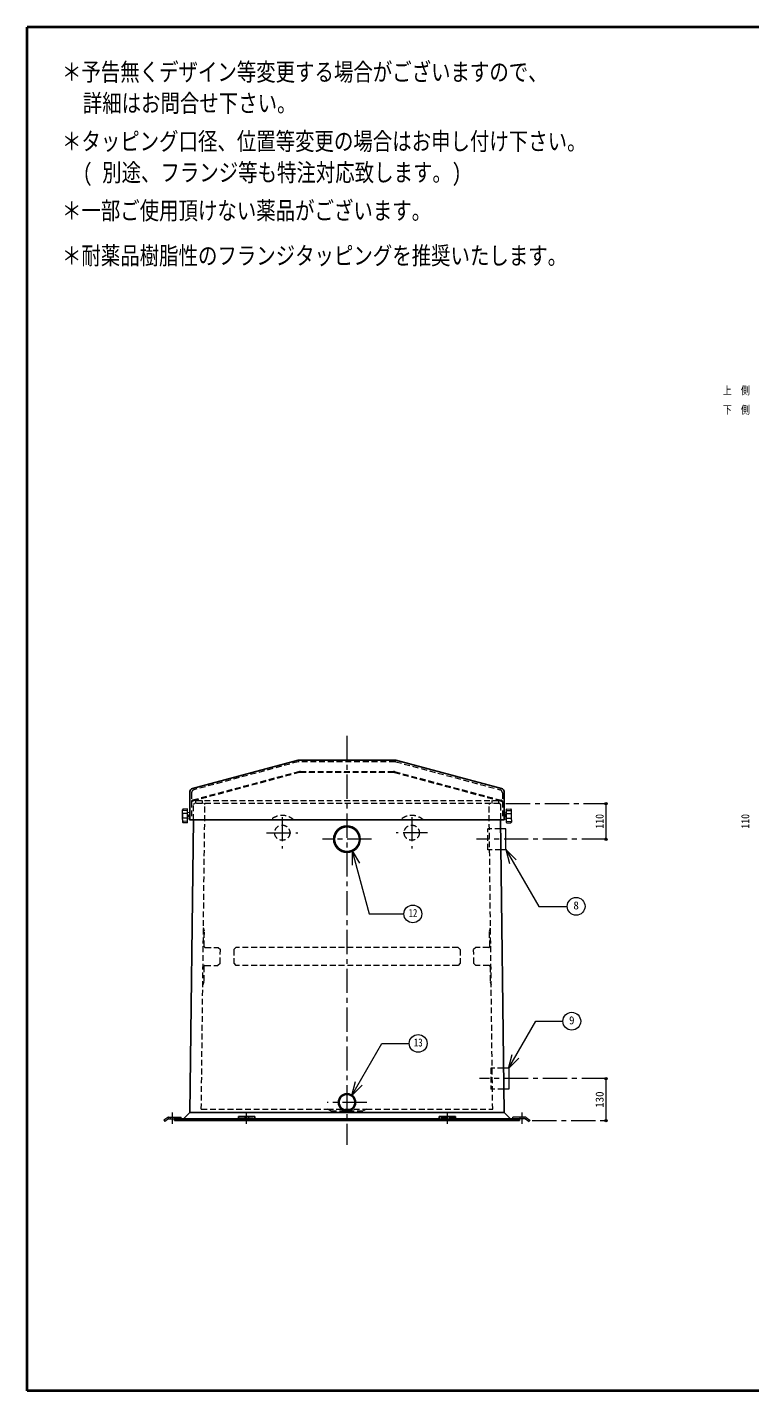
# Model space of a CAD drawing. Units: millimetres at full size, sheet at 1:15; details may follow other scales. Extents: x -3184 to 2891, y -2037 to 2178.
# Drawn here: x -3184 to -953, y -2037 to 2178 of the extents above; entities that cross this region are included whole.
import ezdxf
from ezdxf.enums import TextEntityAlignment as Align

# ---------------------------------------------------------------- set-up
doc = ezdxf.new("R2010")
doc.units = ezdxf.units.MM
doc.header["$LTSCALE"] = 15
doc.header["$PDMODE"] = 32
doc.header["$PDSIZE"] = 7.5
doc.linetypes.add('CHAIN1', pattern=[8, 5, -1, 1, -1])
doc.linetypes.add('DASHED1', pattern=[1.8, 1.2, -0.6])
doc.layers.add('0-0', color=7, linetype='Continuous', lineweight=18)
doc.styles.add('ＭＳ ゴシック', font='')
doc.styles.get('ＭＳ ゴシック').set_extended_font_data('MS Gothic')

msp = doc.modelspace()

# ---------------------------------------------------------------- linework, layer by layer
at = {"layer": '0-0', "color": 1, "lineweight": 40}
for p, q in [((-3184.2, -2037.13), (-3184.2, 2177.87)), ((2890.8, 2177.87), (-3184.2, 2177.87)), ((2890.8, -2037.13), (-3184.2, -2037.13))]:
    msp.add_line(p, q, dxfattribs=at)
at = {"layer": '0-0', "color": 4, "linetype": 'CHAIN1', "lineweight": 9}
for p, q in [((-2196.7, -12.48), (-2196.7, -1277.13)), ((-1705.7, -222.13), (-1396.7, -222.13)), ((-2396.7, -263.63), (-2396.7, -360.63)), ((-1996.7, -263.63), (-1996.7, -360.63)), ((-2445.2, -312.13), (-2348.2, -312.13)), ((-2120.7, -332.13), (-2272.7, -332.13)), ((-1948.2, -312.13), (-2045.2, -312.13)), ((-1396.7, -332.13), (-1796.58, -332.13)), ((-1396.7, -1072.13), (-1787.83, -1072.13)), ((-2736.7, -1176.63), (-2736.7, -1211.63)), ((-2506.7, -1211.63), (-2506.7, -1175.63)), ((-2135.2, -1145.63), (-2258.2, -1145.63)), ((-1886.7, -1211.63), (-1886.7, -1175.63)), ((-1656.7, -1176.63), (-1656.7, -1211.63)), ((-1624.2, -1202.13), (-1396.7, -1202.13))]:
    msp.add_line(p, q, dxfattribs=at)
at = {"layer": '0-0', "linetype": 'DASHED1'}
for p, q in [((-2343.36, -122.83), (-2674.48, -211.78)), ((-2342.96, -125.83), (-2674.48, -214.89)), ((-2347.32, -92.83), (-2669.3, -179.33)), ((-2048.68, -92.48), (-2344.72, -92.48)), ((-2340.76, -122.48), (-2052.64, -122.48)), ((-2053.04, -125.48), (-2340.37, -125.48)), ((-2050.44, -125.83), (-1718.92, -214.89)), ((-2050.05, -122.83), (-1718.92, -211.78)), ((-2046.09, -92.83), (-1724.11, -179.33)), ((-2676.7, -188.99), (-2676.7, -272.48)), ((-1716.7, -188.99), (-1716.7, -272.48)), ((-2671.12, -272.48), (-2670.57, -225.09)), ((-1725.84, -222.13), (-2667.57, -222.13)), ((-2664.2, -212.13), (-2664.2, -222.13)), ((-2664.2, -212.13), (-1729.2, -212.13)), ((-2646.7, -1167.13), (-2635.55, -225.17)), ((-1746.7, -1167.13), (-1757.85, -225.17)), ((-1729.2, -212.13), (-1729.2, -222.13)), ((-1722.84, -225.09), (-1722.28, -272.48)), ((-2539.94, -666.63), (-2546.7, -673.39)), ((-2546.7, -673.39), (-2546.7, -715.87)), ((-1853.46, -666.63), (-2539.94, -666.63)), ((-1846.7, -673.39), (-1853.46, -666.63)), ((-1846.7, -673.39), (-1846.7, -715.87)), ((-2546.7, -715.87), (-2539.94, -722.63)), ((-1846.7, -715.87), (-1853.46, -722.63)), ((-1853.46, -722.63), (-2539.94, -722.63)), ((-2646.7, -1167.13), (-2256.7, -1167.13)), ((-2246.7, -1172.13), (-2256.7, -1167.13)), ((-2246.7, -1172.13), (-2146.7, -1172.13)), ((-2136.7, -1167.13), (-2146.7, -1172.13)), ((-2136.7, -1167.13), (-1746.7, -1167.13)), ((-2531.7, -1194.13), (-2481.7, -1194.13)), ((-2481.7, -1196.63), (-2531.7, -1196.63)), ((-2512.7, -1189.13), (-2512.7, -1194.13)), ((-2500.7, -1189.13), (-2500.7, -1194.13)), ((-1861.7, -1194.13), (-1911.7, -1194.13)), ((-1911.7, -1196.63), (-1861.7, -1196.63)), ((-1892.7, -1189.13), (-1892.7, -1194.13)), ((-1880.7, -1189.13), (-1880.7, -1194.13))]:
    msp.add_line(p, q, dxfattribs=at)
at = {"layer": '0-0', "color": 5, "lineweight": 25}
for p, q in [((-2347.98, -87.83), (-2674.3, -175.49)), ((-2345.38, -87.48), (-2048.02, -87.48)), ((-2045.43, -87.83), (-1719.11, -175.49)), ((-2681.7, -185.15), (-2681.7, -272.48)), ((-1711.7, -185.15), (-1711.7, -272.48)), ((-2681.7, -1177.13), (-2671.12, -272.48)), ((-1711.7, -272.48), (-2681.7, -272.48)), ((-1722.28, -272.48), (-1711.7, -1177.13)), ((-2681.7, -1177.13), (-2701.7, -1196.63)), ((-2681.7, -1177.13), (-1711.7, -1177.13)), ((-1711.7, -1177.13), (-1691.7, -1196.63)), ((-2729.2, -1196.63), (-2729.2, -1202.13)), ((-2531.7, -1196.63), (-2729.2, -1196.63)), ((-1664.2, -1202.13), (-2729.2, -1202.13)), ((-2531.7, -1189.13), (-2531.7, -1202.13)), ((-2531.7, -1189.13), (-2481.7, -1189.13)), ((-2531.7, -1198.02), (-2481.7, -1198.02)), ((-2481.7, -1189.13), (-2481.7, -1202.13)), ((-2481.7, -1196.63), (-1911.7, -1196.63)), ((-1911.7, -1189.13), (-1911.7, -1202.13)), ((-1861.7, -1189.13), (-1911.7, -1189.13)), ((-1861.7, -1198.02), (-1911.7, -1198.02)), ((-1861.7, -1189.13), (-1861.7, -1202.13)), ((-1861.7, -1196.63), (-1664.2, -1196.63)), ((-1664.2, -1196.63), (-1664.2, -1202.13))]:
    msp.add_line(p, q, dxfattribs=at)
at = {"layer": '0-0'}
for p, q in [((-2705.2, -271.22), (-2705.2, -248.75)), ((-2705.19, -248.22), (-2704.8, -240.84)), ((-2689.2, -243.05), (-2703.75, -243.53)), ((-2689.2, -253.13), (-2703.75, -252.64)), ((-2689.72, -238.52), (-2702.87, -238.94)), ((-2689.2, -280.95), (-2689.2, -239.02)), ((-2683.66, -250.45), (-2689.2, -249.98)), ((-2683.2, -247.48), (-2681.7, -247.48)), ((-1710.2, -247.48), (-1711.7, -247.48)), ((-1709.74, -250.45), (-1704.2, -249.98)), ((-1704.2, -280.95), (-1704.2, -239.02)), ((-1704.2, -243.05), (-1689.65, -243.53)), ((-1704.2, -253.13), (-1689.65, -252.64)), ((-1703.69, -238.52), (-1690.54, -238.94)), ((-1688.22, -248.22), (-1688.61, -240.84)), ((-1688.2, -271.22), (-1688.2, -248.75)), ((-2705.19, -271.75), (-2704.8, -279.13)), ((-2689.2, -266.84), (-2703.75, -267.32)), ((-2689.2, -276.92), (-2703.75, -276.43)), ((-2689.72, -281.45), (-2702.87, -281.02)), ((-2683.66, -269.52), (-2689.2, -269.98)), ((-2686.45, -257.64), (-2686.45, -262.33)), ((-2685.83, -256.98), (-2683.2, -256.98)), ((-2685.83, -259.98), (-2683.2, -259.98)), ((-2685.83, -262.98), (-2683.2, -262.98)), ((-1707.58, -256.98), (-1710.2, -256.98)), ((-1707.58, -259.98), (-1710.2, -259.98)), ((-1707.58, -262.98), (-1710.2, -262.98)), ((-1709.74, -269.52), (-1704.2, -269.98)), ((-1706.95, -257.64), (-1706.95, -262.33)), ((-1704.2, -266.84), (-1689.65, -267.32)), ((-1704.2, -276.92), (-1689.65, -276.43)), ((-1703.69, -281.45), (-1690.54, -281.02)), ((-1688.22, -271.75), (-1688.61, -279.13)), ((-2180.67, -367.73), (-2158.17, -406.7)), ((-2180.67, -367.73), (-2180.67, -412.73)), ((-1706.13, -363.79), (-1694.49, -407.26)), ((-1706.13, -363.79), (-1604.57, -539.71)), ((-1706.13, -363.79), (-1674.31, -395.61)), ((-1604.57, -539.71), (-1516.41, -539.71)), ((-1697.82, -1041.29), (-1613.24, -894.8)), ((-1613.24, -894.8), (-1529.82, -894.8)), ((-1697.82, -1041.29), (-1686.17, -997.82)), ((-1697.82, -1041.29), (-1666, -1009.47)), ((-1696.83, -1039.63), (-1713.31, -1039.63)), ((-1696.83, -1039.63), (-1696.83, -1104.63)), ((-2182.05, -1124.69), (-2170.4, -1081.22)), ((-2182.05, -1124.69), (-2150.23, -1092.87)), ((-1696.83, -1104.63), (-1712.55, -1104.63)), ((-2750.49, -1192.52), (-2762, -1200.52)), ((-2762, -1200.52), (-2759.14, -1204.63)), ((-2748.28, -1197.08), (-2759.14, -1204.63)), ((-2747.63, -1191.63), (-2709.2, -1191.63)), ((-2746.85, -1196.63), (-2729.2, -1196.63)), ((-2709.2, -1196.63), (-2709.2, -1191.63)), ((-1684.2, -1196.63), (-1684.2, -1191.63)), ((-1645.77, -1191.63), (-1684.2, -1191.63)), ((-1646.55, -1196.63), (-1664.2, -1196.63)), ((-1645.13, -1197.08), (-1634.26, -1204.63)), ((-1642.92, -1192.52), (-1631.41, -1200.52)), ((-1631.41, -1200.52), (-1634.26, -1204.63))]:
    msp.add_line(p, q, dxfattribs=at)
at = {"layer": '0-0', "color": 4, "linetype": 'DASHED1', "lineweight": 9}
for p, q in [((-2644.2, -212.13), (-2644.2, -222.13)), ((-1749.2, -212.13), (-1749.2, -222.13)), ((-1761.58, -364.63), (-1761.58, -299.63)), ((-1721.97, -299.63), (-1761.58, -299.63)), ((-1721.2, -364.63), (-1761.58, -364.63)), ((-2637.19, -616.63), (-2640.07, -606.63)), ((-2637.74, -663.59), (-2637.19, -616.63)), ((-2634.74, -666.63), (-2594.56, -666.63)), ((-2594.56, -666.63), (-2587.86, -673.41)), ((-2588.36, -715.9), (-2587.86, -673.41)), ((-1798.85, -666.63), (-1805.55, -673.41)), ((-1805.05, -715.9), (-1805.55, -673.41)), ((-1758.66, -666.63), (-1798.85, -666.63)), ((-2588.36, -715.9), (-2595.17, -722.63)), ((-1805.05, -715.9), (-1798.23, -722.63)), ((-2638.48, -725.59), (-2639.03, -772.63)), ((-2635.48, -722.63), (-2595.17, -722.63)), ((-1757.93, -722.63), (-1798.23, -722.63)), ((-1754.93, -725.59), (-1754.37, -772.63)), ((-2639.03, -772.63), (-2642.15, -782.63)), ((-1754.37, -772.63), (-1751.25, -782.63)), ((-1752.83, -1039.63), (-1752.83, -1104.63)), ((-1713.31, -1039.63), (-1752.83, -1039.63)), ((-1712.55, -1104.63), (-1752.83, -1104.63)), ((-2256.7, -1167.13), (-2136.7, -1167.13)), ((-2742.7, -1191.63), (-2742.7, -1196.63)), ((-2730.7, -1191.63), (-2730.7, -1196.63)), ((-1662.7, -1191.63), (-1662.7, -1196.63)), ((-1650.7, -1191.63), (-1650.7, -1196.63))]:
    msp.add_line(p, q, dxfattribs=at)
at = {"layer": '0-0', "color": 4, "lineweight": 9}
for p, q in [((-1396.7, -222.13), (-1396.7, -332.13)), ((-1705.58, -299.63), (-1721.97, -299.63)), ((-1705.58, -364.63), (-1705.58, -299.63)), ((-1705.58, -364.63), (-1721.2, -364.63)), ((-1396.7, -1072.13), (-1396.7, -1202.13))]:
    msp.add_line(p, q, dxfattribs=at)
at = {"layer": '0-0'}
for points in [[(-2683.2, -247.48), (-2683.2, -272.48), (-2681.7, -272.48)], [(-1710.2, -247.48), (-1710.2, -272.48), (-1711.7, -272.48)], [(-2180.67, -367.73), (-2128.29, -563.2), (-2020.75, -563.2)], [(-2182.05, -1124.69), (-2088.96, -963.46), (-2004.35, -963.46)]]:
    msp.add_lwpolyline(points, dxfattribs=at)
at = {"layer": '0-0', "color": 4, "linetype": 'DASHED1', "lineweight": 9}
msp.add_lwpolyline([(-1755.66, -663.59), (-1756.22, -616.63), (-1753.34, -606.63)], dxfattribs=at)
for centre in [(-2396.7, -312.13), (-1996.7, -312.13)]:
    msp.add_circle(centre, 23.5, dxfattribs=at)
at = {"layer": '0-0', "color": 5, "lineweight": 25}
for centre, radius in [((-2196.7, -332.13), 41), ((-2196.7, -332.13), 38.15), ((-2196.7, -1145.63), 26.5), ((-2196.7, -1145.63), 24.3)]:
    msp.add_circle(centre, radius, dxfattribs=at)
at = {"layer": '0-0'}
for centre in [(-1993.25, -563.2), (-1488.91, -539.71), (-1502.32, -894.8), (-1976.85, -963.46)]:
    msp.add_circle(centre, 27.5, dxfattribs=at)
at = {"layer": '0-0', "color": 5, "lineweight": 25}
for centre, start, end in [((-2345.38, -97.48), 90, 105.03782), ((-2048.02, -97.48), 74.96218, 90), ((-2671.7, -185.15), 105.03782, 180), ((-1721.7, -185.15), 0, 74.96218)]:
    msp.add_arc(centre, 10, start, end, dxfattribs=at)
at = {"layer": '0-0', "linetype": 'DASHED1'}
for centre, radius, start, end in [((-2344.72, -102.48), 10, 90, 105.03782), ((-2340.76, -132.48), 10, 90, 105.03782), ((-2340.37, -135.48), 10, 90, 105.03782), ((-2053.04, -135.48), 10, 74.96218, 90), ((-2052.64, -132.48), 10, 74.96218, 90), ((-2048.68, -102.48), 10, 74.96218, 90), ((-2666.7, -188.99), 10, 105.03782, 180), ((-1726.7, -188.99), 10, 0, 74.96218), ((-2673.7, -214.68), 3, 105.03782, 180), ((-2673.7, -217.79), 3, 105.03782, 180), ((-2667.57, -225.13), 3, 90, 179.3299), ((-2638.55, -225.13), 3, 359.32198, 90), ((-1754.85, -225.13), 3, 90, 180.67802), ((-1725.84, -225.13), 3, 0.6701, 90), ((-1719.7, -214.68), 3, 0, 74.96218), ((-1719.7, -217.79), 3, 0, 74.96218)]:
    msp.add_arc(centre, radius, start, end, dxfattribs=at)
at = {"layer": '0-0'}
for centre, radius, start, end in [((-2695.2, -248.75), 10, 176.98087, 180), ((-2702.8, -240.94), 2, 91.84585, 176.98087), ((-2703.77, -253.14), 0.5, 88.09085, 172.70127), ((-2702.13, -240.48), 2.07, 141.26695, 176.97243), ((-2694.24, -240.56), 9.96, 178.90936, 197.37998), ((-2689.7, -239.02), 0.5, 0, 91.84585), ((-2683.7, -250.94), 0.5, 0, 85.23636), ((-1709.7, -250.94), 0.5, 94.76364, 180), ((-1703.7, -239.02), 0.5, 88.15415, 180), ((-1690.6, -240.94), 2, 3.01913, 88.15415), ((-1699.16, -240.56), 9.96, 342.62002, 1.09064), ((-1689.64, -253.14), 0.5, 7.29873, 91.90915), ((-1691.27, -240.48), 2.07, 3.02757, 38.73305), ((-1698.2, -248.75), 10, 0, 3.01913), ((-2695.2, -271.22), 10, 180, 183.01913), ((-2702.8, -279.02), 2, 183.01913, 268.15415), ((-2650.37, -259.98), 54.34, 172.70127, 187.29873), ((-2703.77, -266.82), 0.5, 187.29873, 271.90915), ((-2694.24, -279.41), 9.96, 162.62002, 181.09064), ((-2702.13, -279.49), 2.07, 183.02757, 218.73305), ((-2689.7, -280.95), 0.5, 268.15415, 0), ((-2684.89, -258.51), 1.79, 121.62812, 150.75937), ((-2684.35, -258.48), 2.11, 134.62454, 225.37546), ((-2684.35, -261.48), 2.11, 134.62454, 225.37546), ((-2684.89, -261.46), 1.79, 209.24063, 238.37188), ((-2683.7, -269.02), 0.5, 274.76364, 0), ((-1709.7, -269.02), 0.5, 180, 265.23636), ((-1708.52, -258.51), 1.79, 29.24063, 58.37188), ((-1709.06, -258.48), 2.11, 314.62454, 45.37546), ((-1709.06, -261.48), 2.11, 314.62454, 45.37546), ((-1708.52, -261.46), 1.79, 301.62812, 330.75937), ((-1703.7, -280.95), 0.5, 180, 271.84585), ((-1690.6, -279.02), 2, 271.84585, 356.98087), ((-1689.64, -266.82), 0.5, 268.09085, 352.70127), ((-1699.16, -279.41), 9.96, 358.90936, 17.37998), ((-1691.27, -279.49), 2.07, 321.26695, 356.97243), ((-1743.04, -259.98), 54.34, 352.70127, 7.29873), ((-1698.2, -271.22), 10, 356.98087, 0), ((-2747.63, -1196.63), 5, 90, 124.8085), ((-2746.85, -1199.13), 2.5, 90, 124.8085), ((-1646.55, -1199.13), 2.5, 55.1915, 90), ((-1645.77, -1196.63), 5, 55.1915, 90)]:
    msp.add_arc(centre, radius, start, end, dxfattribs=at)
at = {"layer": '0-0', "color": 4, "linetype": 'DASHED1', "lineweight": 9}
for centre, radius, start, end in [((-2396.7, -312.13), 53.5, 47.82061, 132.17939), ((-1996.7, -312.13), 53.5, 47.82061, 132.17939), ((-2634.74, -663.63), 3, 179.32198, 270), ((-1758.66, -663.63), 3, 270, 0.67802), ((-2635.48, -725.63), 3, 90, 179.32198), ((-1757.93, -725.63), 3, 0.67802, 90)]:
    msp.add_arc(centre, radius, start, end, dxfattribs=at)
at = {"layer": '0-0', "color": 1}
for p in [(-1396.7, -222.13), (-1396.7, -332.13), (-1396.7, -1072.13), (-1396.7, -1202.13)]:
    msp.add_point(p, dxfattribs=at)

# ---------------------------------------------------------------- texts
at = {"layer": '0-0', "style": 'ＭＳ ゴシック', "width": 0.8}
for s, height, p in [('＊予告無くデザイン等変更する場合がございますので、', 54.99, (-3077.06, 1995.73)), ('詳細はお問合せ下さい。', 54.99, (-3012.77, 1899.3)), ('＊タッピング口径、位置等変更の場合はお申し付け下さい。', 54.99, (-3077.06, 1781.44)), ('( 別途、フランジ等も特注対応致します。)', 54.99, (-3012.77, 1685.01)), ('＊一部ご使用頂けない薬品がございます。', 54.99, (-3077.06, 1567.16)), ('＊耐薬品樹脂性のフランジタッピングを推奨いたします。', 54.99, (-3077.06, 1427.87)), ('上\u3000側', 24.74, (-1035.52, 1035.31)), ('下\u3000側', 24.74, (-1035.52, 975.31)), ('12', 24.74, (-2006.38, -580.08)), ('13', 24.74, (-1989.97, -980.33))]:
    msp.add_text(s, height=height, dxfattribs=at).set_placement(p, align=Align.BOTTOM_LEFT)
at = {"layer": '0-0', "style": 'ＭＳ ゴシック', "width": 0.9}
for p in [(-1396.7, -299.63), (-946.7, -299.63)]:
    msp.add_text('110', height=24.74, rotation=90, dxfattribs=at).set_placement(p, align=Align.BOTTOM_LEFT)
at = {"layer": '0-0', "style": 'ＭＳ ゴシック'}
for s, p in [('8', (-1497.34, -556.59)), ('9', (-1510.76, -911.68))]:
    msp.add_text(s, height=24.74, dxfattribs=at).set_placement(p, align=Align.BOTTOM_LEFT)
msp.add_text('130', height=24.74, rotation=90, dxfattribs=at).set_placement((-1396.7, -1162.44), align=Align.BOTTOM_LEFT)

doc.saveas('drawing.dxf')
